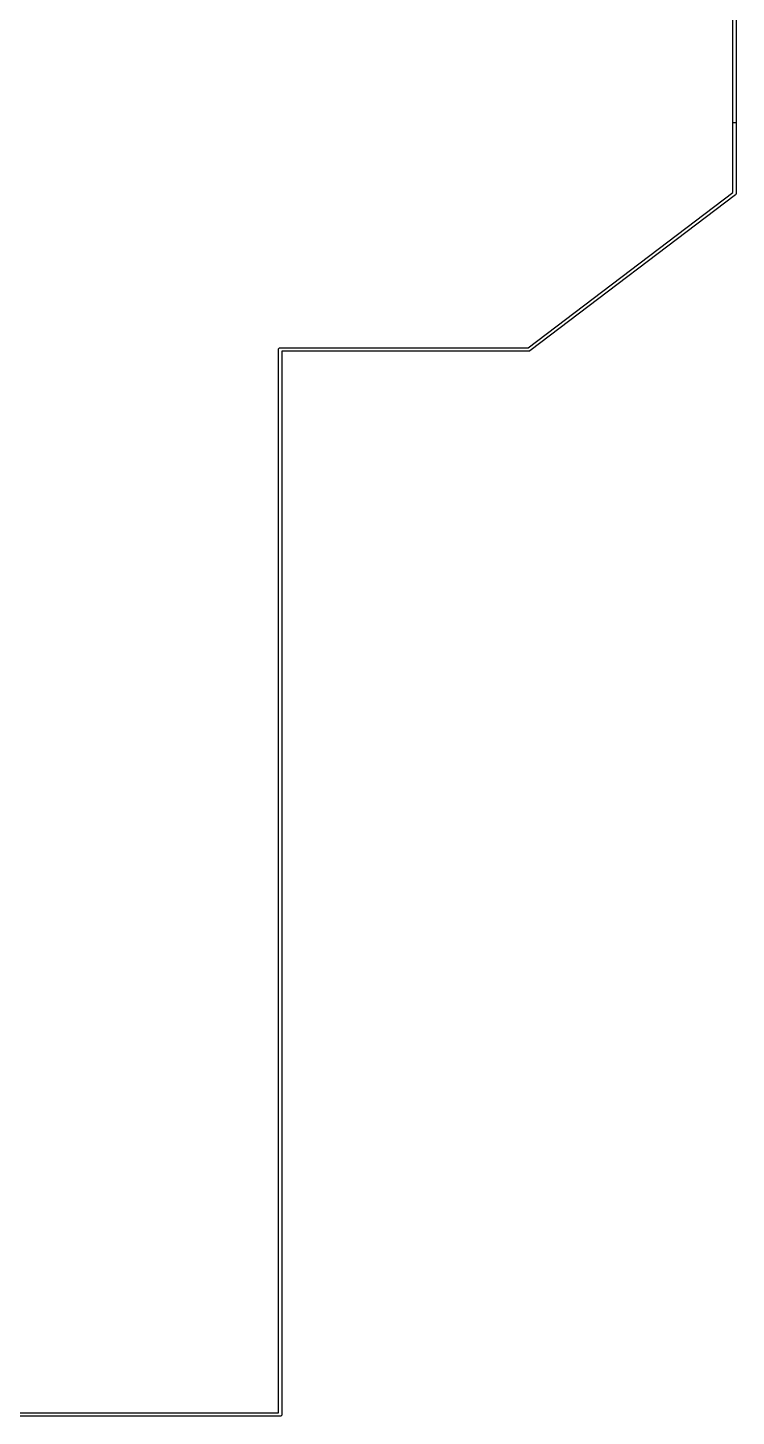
# Model space of a CAD drawing. Extents: x 29.4 to 66.2, y -106 to -17.8.
# Drawn here: x 55.84 to 65.83, y -106.02 to -86.47 of the extents above; entities that cross this region are included whole.
import ezdxf

# ---------------------------------------------------------------- set-up
doc = ezdxf.new("R2010")
doc.units = 0
doc.layers.add('BLACK', color=7, linetype='CONTINUOUS')

msp = doc.modelspace()

# ---------------------------------------------------------------- linework, layer by layer
at = {"layer": 'BLACK', "linetype": 'CONTINUOUS'}
for p, q in [((65.775, -88.787585), (65.775, -20.387767)), ((65.825, -20.375), (65.825, -88.8)), ((65.775, -88.787585), (65.775, -87.8016)), ((65.775, -87.8016), (65.825, -87.8016)), ((65.825, -87.8016), (65.825, -88.8)), ((62.89159, -90.975), (65.775, -88.787585)), ((62.89159, -90.975), (65.775, -88.787585)), ((65.81511, -88.819917), (62.91511, -91.019917)), ((65.81511, -88.819917), (62.91511, -91.019917)), ((65.821582, -88.812619), (65.81511, -88.819917)), ((65.821582, -88.812619), (65.81511, -88.819917)), ((65.821826, -88.810837), (65.821582, -88.812619)), ((65.821826, -88.810837), (65.821582, -88.812619)), ((65.823097, -88.809567), (65.821826, -88.810837)), ((65.823097, -88.809567), (65.821826, -88.810837)), ((65.825, -88.8), (65.823097, -88.809567)), ((65.825, -88.8), (65.823097, -88.809567)), ((59.375, -91), (59.376903, -90.990433)), ((59.375, -91), (59.376903, -90.990433)), ((59.375, -105.975), (59.375, -91)), ((59.375, -105.975), (59.375, -91)), ((59.376903, -90.990433), (59.390433, -90.976903)), ((59.376903, -90.990433), (59.390433, -90.976903)), ((59.390433, -90.976903), (59.4, -90.975)), ((59.390433, -90.976903), (59.4, -90.975)), ((59.4, -90.975), (62.89159, -90.975)), ((59.4, -90.975), (62.89159, -90.975)), ((62.9, -91.025), (59.425, -91.025)), ((59.425, -91.025), (59.425, -106)), ((62.9, -91.025), (59.425, -91.025)), ((59.425, -91.025), (59.425, -106)), ((62.905018, -91.024001), (62.9, -91.025)), ((62.905018, -91.024001), (62.9, -91.025)), ((62.906338, -91.024183), (62.905018, -91.024001)), ((62.906338, -91.024183), (62.905018, -91.024001)), ((62.907881, -91.023432), (62.906338, -91.024183)), ((62.907881, -91.023432), (62.906338, -91.024183)), ((62.909567, -91.023097), (62.907881, -91.023432)), ((62.909567, -91.023097), (62.907881, -91.023432)), ((62.910509, -91.022154), (62.909567, -91.023097)), ((62.910509, -91.022154), (62.909567, -91.023097)), ((62.91511, -91.019917), (62.910509, -91.022154)), ((62.91511, -91.019917), (62.910509, -91.022154)), ((39.225, -105.975), (59.375, -105.975)), ((39.225, -105.975), (59.375, -105.975)), ((59.4, -106.025), (39.2, -106.025)), ((59.4, -106.025), (39.2, -106.025)), ((59.409567, -106.023097), (59.4, -106.025)), ((59.409567, -106.023097), (59.4, -106.025)), ((59.423097, -106.009567), (59.409567, -106.023097)), ((59.423097, -106.009567), (59.409567, -106.023097)), ((59.425, -106), (59.423097, -106.009567)), ((59.425, -106), (59.423097, -106.009567))]:
    msp.add_line(p, q, dxfattribs=at)

doc.saveas('drawing.dxf')
